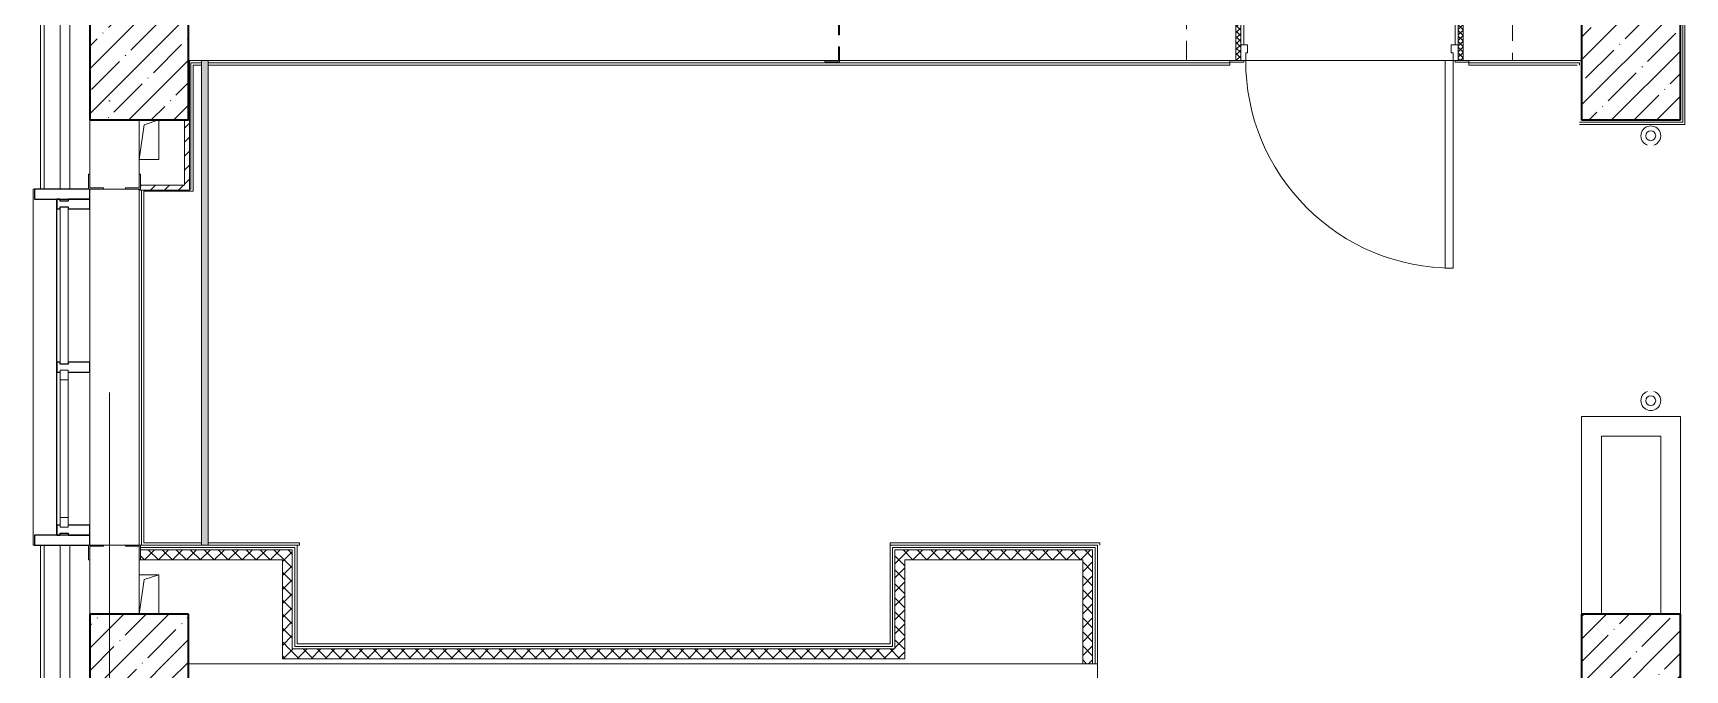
# Model space of a CAD drawing. Header units: millimetres. Extents: x 5993 to 95364, y 94667 to 143522.
# Drawn here: x 41601 to 42282, y 116740 to 117002 of the extents above; entities that cross this region are included whole.
import ezdxf

# ---------------------------------------------------------------- set-up
doc = ezdxf.new("R2010")
doc.units = ezdxf.units.MM
for name, pattern in [('200_ШТРИХ_ш1п0_6_', [160, 100, -60]), ('50_200_ШТРИХ_1Т_ш5_п1_п1_', [1400, 1000, -200, 0, -200]), ('Штрих короткий', [300, 150, -150])]:
    doc.linetypes.add(name, pattern=pattern)
for name, color, linetype, lineweight in [('0-2', 7, 'Continuous', 9), ('S-GRID-____-OTLN-1', 7, '50_200_ШТРИХ_1Т_ш5_п1_п1_', 9), ('Двери', 7, 'Continuous', 9), ('Импосты витража', 7, 'Continuous', 9), ('Импосты витража-1', 7, 'Continuous', 25), ('Каркас_Импост', 7, 'Continuous', 13), ('Каркас_Импост-1', 7, 'Continuous', 9), ('Линии', 7, 'Continuous', 9), ('Несущие колонны', 7, 'Continuous', 9), ('Несущие колонны-1', 7, 'Continuous', 35), ('Обобщенные модели', 7, 'Continuous', 9), ('Общие ребра', 7, 'Continuous', 9), ('Окна', 7, 'Continuous', 9), ('Остекление-1', 7, 'Continuous', 9), ('Открывание-1', 7, 'Continuous', 9), ('Панель-2', 7, 'Continuous', 13), ('Перекрытия', 7, 'Continuous', 9), ('Перемычка-1', 7, 'Штрих короткий', 9), ('Перемычка_Пунктирные линии-1', 7, '200_ШТРИХ_ш1п0_6_', 9), ('Стены', 7, 'Continuous', 9), ('Стены-1', 7, 'Continuous', 13)]:
    doc.layers.add(name, color=color, linetype=linetype, lineweight=lineweight)
for name, color, linetype, lineweight, true_color in [('Обобщенные модели-4', 7, 'Continuous', 9, 0x8080c0), ('Штриховка разреза-3', 9, 'Continuous', 9, 0x808080), ('Штриховка разреза-5', 7, 'Continuous', 5, 0x8000ff)]:
    doc.layers.add(name, color=color, linetype=linetype, lineweight=lineweight, true_color=true_color)
pattern_1 = [(45, (41632.6704, 113950.373), (-2.8777654, 2.8777654), []), (135, (41632.6704, 113950.373), (-2.8777654, -2.8777654), [])]

# ---------------------------------------------------------------- blocks, each defined once
blk = doc.blocks.new('BSC_Колонна _Прямоугольная - 500х500-V42-АИ2_01_План напольных покрытий и плинтусов 1го этажа _Часть 2_')
at = {"layer": 'Несущие колонны'}
h = blk.add_hatch(dxfattribs=at)
h.set_pattern_fill('FP_52', color=256, style=0, pattern_type=2)
h.set_pattern_definition([(45, (-150, -34300), (-114.04925, 114.04925), []), (45, (-35.95, -34300), (-114.04925, 114.04925), [201.613, -40.323, 3.353, -36.97])])
h.paths.add_polyline_path([(-250, -250), (250, -250), (250, 250), (-250, 250)], flags=0)
at = {"layer": 'Несущие колонны-1'}
for p, q in [((250, 250), (-250, 250)), ((-250, 250), (-250, -250)), ((250, -250), (250, 250)), ((-250, -250), (250, -250))]:
    blk.add_line(p, q, dxfattribs=at)
blk = doc.blocks.new('BSC_Колонна _Прямоугольная - 500х500-V43-АИ2_01_План напольных покрытий и плинтусов 1го этажа _Часть 2_')
at = {"layer": 'Несущие колонны'}
h = blk.add_hatch(dxfattribs=at)
h.set_pattern_fill('FP_53', color=256, style=0, pattern_type=2)
h.set_pattern_definition([(45, (-7700, -34300), (-114.04925, 114.04925), []), (45, (-7585.95, -34300), (-114.04925, 114.04925), [201.613, -40.323, 3.353, -36.97])])
h.paths.add_polyline_path([(-250, -250), (250, -250), (250, 250), (-250, 250)], flags=0)
at = {"layer": 'Несущие колонны-1'}
for p, q in [((250, 250), (-250, 250)), ((-250, 250), (-250, -250)), ((250, -250), (250, 250)), ((-250, -250), (250, -250))]:
    blk.add_line(p, q, dxfattribs=at)
blk = doc.blocks.new('BSC_Колонна _Прямоугольная - 500х500-V54-АИ2_01_План напольных покрытий и плинтусов 1го этажа _Часть 2_')
at = {"layer": 'Несущие колонны'}
h = blk.add_hatch(dxfattribs=at)
h.set_pattern_fill('FP_64', color=256, style=0, pattern_type=2)
h.set_pattern_definition([(45, (-150, -37300), (-114.04925, 114.04925), []), (45, (-35.95, -37300), (-114.04925, 114.04925), [201.613, -40.323, 3.353, -36.97])])
h.paths.add_polyline_path([(-250, -250), (250, -250), (250, 250), (-250, 250), (-250, -237.1)], flags=0)
at = {"layer": 'Несущие колонны-1'}
for p, q in [((250, 250), (-250, 250)), ((-250, 250), (-250, -250)), ((250, -250), (250, 250)), ((-250, -250), (250, -250))]:
    blk.add_line(p, q, dxfattribs=at)
blk = doc.blocks.new('BSC_Колонна _Прямоугольная - 500х500-V55-АИ2_01_План напольных покрытий и плинтусов 1го этажа _Часть 2_')
at = {"layer": 'Несущие колонны'}
h = blk.add_hatch(dxfattribs=at)
h.set_pattern_fill('FP_65', color=256, style=0, pattern_type=2)
h.set_pattern_definition([(45, (-7700, -37300), (-114.04925, 114.04925), []), (45, (-7585.95, -37300), (-114.04925, 114.04925), [201.613, -40.323, 3.353, -36.97])])
h.paths.add_polyline_path([(-250, -250), (250, -250), (250, 250), (-250, 250), (-250, 239.7)], flags=0)
at = {"layer": 'Несущие колонны-1'}
for p, q in [((250, 250), (-250, 250)), ((-250, 250), (-250, -250)), ((250, -250), (250, 250)), ((-250, -250), (250, -250))]:
    blk.add_line(p, q, dxfattribs=at)
blk = doc.blocks.new('Дверь_СКБ_1Ст_Внутренняя_ШЕР - СОШ_Д-11_Дв_1150x2100h_с_у МГН и персонала_ КЛГ-28013390-АИ2_01_План напольных покрытий и плинтусов 1го этажа _Часть 2_')
at = {"layer": 'Двери'}
h = blk.add_hatch(dxfattribs=at)
h.set_pattern_fill('FP_91', color=256, style=0, pattern_type=2)
h.set_pattern_definition([(135, (1726.41, 164.685), (-14.14214, -14.14214), []), (225, (1726.41, 164.685), (14.14214, -14.14214), [])])
h.paths.add_polyline_path([(562.5, 100), (562.5, -100), (587.5, -100), (587.5, 100)], flags=0)
at = {"layer": 'Каркас_Импост-1'}
h = blk.add_hatch(dxfattribs=at)
h.set_pattern_fill('FP_92', color=256, style=0, pattern_type=2)
h.set_pattern_definition([(45, (-396.384, 164.685), (-14.1421, 14.1421), []), (135, (-396.384, 164.685), (-14.1421, -14.1421), [])])
h.paths.add_polyline_path([(-537.5, 100), (-562.5, 100), (-562.5, -100), (-537.5, -100), (-537.5, -89.7)], flags=0)
at = {"layer": 'Каркас_Импост'}
for p, q in [((-522.5, 108), (-592.5, 108)), ((-592.5, 108), (-592.5, 100)), ((-592.5, 100), (-522.5, 100)), ((-537.5, 100), (-562.5, 100)), ((-562.5, 100), (-562.5, -100)), ((-512.5, 100), (-537.5, 100)), ((-537.5, 100), (-537.5, 20)), ((-537.5, -100), (-537.5, 100)), ((-522.5, 100), (-537.5, 100)), ((-537.5, 100), (-537.5, 99)), ((-537.5, 99), (-522.5, 99)), ((-522.5, 100), (-522.5, 108)), ((-522.5, 99), (-522.5, 100)), ((-512.5, 60), (-512.5, 100)), ((537.5, 100), (537.5, 60)), ((562.5, 100), (537.5, 100)), ((617.5, 108), (547.5, 108)), ((547.5, 108), (547.5, 100)), ((562.5, 100), (547.5, 100)), ((547.5, 100), (547.5, 99)), ((547.5, 100), (617.5, 100)), ((547.5, 99), (562.5, 99)), ((562.5, 20), (562.5, 100)), ((587.5, 100), (562.5, 100)), ((562.5, 100), (562.5, -100)), ((562.5, 99), (562.5, 100)), ((587.5, -100), (587.5, 100)), ((617.5, 100), (617.5, 108)), ((-537.5, 20), (-502.5, 20)), ((-522.5, 20), (-537.5, 20)), ((-537.5, 20), (-537.5, -100)), ((-522.5, -100), (-522.5, 20)), ((-502.5, 60), (-512.5, 60)), ((-502.5, 20), (-502.5, 60)), ((537.5, 60), (527.5, 60)), ((527.5, 60), (527.5, 20)), ((527.5, 20), (562.5, 20)), ((562.5, 20), (547.5, 20)), ((547.5, 20), (547.5, -100)), ((562.5, -100), (562.5, 20)), ((-522.5, -100), (-592.5, -100)), ((-592.5, -100), (-592.5, -108)), ((-592.5, -108), (-522.5, -108)), ((-562.5, -100), (-537.5, -100)), ((-537.5, -100), (-522.5, -100)), ((-522.5, -108), (-522.5, -100)), ((547.5, -100), (562.5, -100)), ((617.5, -100), (547.5, -100)), ((547.5, -100), (547.5, -108)), ((547.5, -108), (617.5, -108)), ((562.5, -100), (587.5, -100)), ((617.5, -108), (617.5, -100))]:
    blk.add_line(p, q, dxfattribs=at)
at = {"layer": 'Открывание-1'}
blk.add_arc((-512.5, 100), 1050, 360, 90, dxfattribs=at)
at = {"layer": 'Панель-2'}
for p, q in [((-512.5, 1150), (-512.5, 100)), ((-472.5, 1150), (-512.5, 1150)), ((-472.5, 100), (-472.5, 1150)), ((-512.5, 100), (-472.5, 100))]:
    blk.add_line(p, q, dxfattribs=at)
blk = doc.blocks.new('Проем_Дверь_Прямоугольный - 1800х2700h_оконные проемы-25805030-АИ2_01_План напольных покрытий и плинтусов 1го этажа _Часть 2_')
at = {"layer": 'Перемычка-1'}
for p, q in [((900, 125), (-900, 125)), ((900, -125), (-900, -125))]:
    blk.add_line(p, q, dxfattribs=at)
blk = doc.blocks.new('PNS_Панель прямоугольная2 - Нр_Стекло - 40мм-26243474-АИ2_01_План напольных покрытий и плинтусов 1го этажа _Часть 2_')
at = {"layer": 'Каркас_Импост'}
for p, q in [((-397.5, 0), (-397.5, 40)), ((-397.5, 40), (-347.5, 40)), ((-347.5, 40), (-347.5, 0)), ((397.5, 40), (347.5, 40)), ((347.5, 40), (347.5, 0)), ((397.5, 0), (397.5, 40)), ((-347.5, 0), (-397.5, 0)), ((347.5, 0), (397.5, 0))]:
    blk.add_line(p, q, dxfattribs=at)
at = {"layer": 'Каркас_Импост-1'}
for p, q in [((-347.5, 40), (347.5, 40)), ((-347.5, 0), (347.5, 0))]:
    blk.add_line(p, q, dxfattribs=at)
blk = doc.blocks.new('Прямоугольный импост - Импост структурный с накладкой - 150мм-25647633-АИ2_01_План напольных покрытий и плинтусов 1го этажа _Часть 2_')
at = {"layer": 'Импосты витража-1'}
for p, q in [((-25, 0), (-25, 17)), ((-25, 17), (25, 17)), ((-15, 0), (-25, 0)), ((-15, -40), (-15, 0)), ((25, 17), (25, 0)), ((-25, -150), (-25, -40)), ((-25, -40), (-15, -40)), ((25, -40), (25, -150)), ((25, -150), (-25, -150))]:
    blk.add_line(p, q, dxfattribs=at)
blk = doc.blocks.new('Прямоугольный импост - Импост структурный с накладкой - 150мм-25647642-АИ2_01_План напольных покрытий и плинтусов 1го этажа _Часть 2_')
at = {"layer": 'Импосты витража'}
for p, q in [((93625, -100), (94400, -100)), ((93625, -267), (94400, -267))]:
    blk.add_line(p, q, dxfattribs=at)
blk = doc.blocks.new('Прямоугольный импост - Импост структурный с накладкой - 150мм-V143-АИ2_01_План напольных покрытий и плинтусов 1го этажа _Часть 2_')
at = {"layer": 'Импосты витража-1'}
for p, q in [((-25, 0), (-25, 17)), ((-25, 17), (25, 17)), ((25, 0), (15, 0)), ((15, 0), (15, -40)), ((25, 17), (25, 0)), ((-25, -150), (-25, -40)), ((15, -40), (25, -40)), ((25, -40), (25, -150)), ((25, -150), (-25, -150))]:
    blk.add_line(p, q, dxfattribs=at)
blk = doc.blocks.new('PNS_Панель прямоугольная1 - Нр_Стекло - 40мм-25259299-АИ2_01_План напольных покрытий и плинтусов 1го этажа _Часть 2_')
at = {"layer": 'Остекление-1'}
for p, q in [((-387.5, 40), (387.5, 40)), ((-397.5, 0), (397.5, 0)), ((387.5, 0), (-387.5, 0))]:
    blk.add_line(p, q, dxfattribs=at)
blk = doc.blocks.new('Прямоугольный импост - Импост структурный с накладкой - 150мм-25647644-АИ2_01_План напольных покрытий и плинтусов 1го этажа _Часть 2_')
at = {"layer": 'Импосты витража-1'}
for p, q in [((-25, 0), (-25, 17)), ((-25, 17), (25, 17)), ((-15, 0), (-25, 0)), ((-15, -40), (-15, 0)), ((25, 0), (15, 0)), ((15, 0), (15, -40)), ((25, 17), (25, 0)), ((-25, -150), (-25, -40)), ((-25, -40), (-15, -40)), ((15, -40), (25, -40)), ((25, -40), (25, -150)), ((25, -150), (-25, -150))]:
    blk.add_line(p, q, dxfattribs=at)
blk = doc.blocks.new('Прямоугольный импост - Откос НВФ_50х280 мм-25993834-АИ2_01_План напольных покрытий и плинтусов 1го этажа _Часть 2_')
at = {"layer": 'Импосты витража-1'}
for p, q in [((-50, 130), (0, 130)), ((-50, -150), (-50, 130)), ((0, 130), (0, -144)), ((0, -150), (-50, -150))]:
    blk.add_line(p, q, dxfattribs=at)
blk = doc.blocks.new('Прямоугольный импост - Откос НВФ_50х280 мм-25993838-АИ2_01_План напольных покрытий и плинтусов 1го этажа _Часть 2_')
at = {"layer": 'Импосты витража-1'}
for p, q in [((0, 130), (-50, 130)), ((-50, 130), (-50, -150)), ((0, -144), (0, 130)), ((-50, -150), (0, -150))]:
    blk.add_line(p, q, dxfattribs=at)
blk = doc.blocks.new('Фахверк_СКБ_Уголок - 250_2700-27497298-АИ2_01_План напольных покрытий и плинтусов 1го этажа _Часть 2_')
at = {"layer": 'Обобщенные модели'}
for p, q in [((200, 181), (125, 181)), ((125, 181), (125, 106)), ((131, 106), (131, 175)), ((131, 175), (200, 175)), ((200, 175), (200, 181)), ((125, 106), (131, 106)), ((131, -6), (125, -6)), ((125, -6), (125, -81)), ((125, -81), (200, -81)), ((131, -75), (131, -6)), ((200, -75), (131, -75)), ((200, -81), (200, -75))]:
    blk.add_line(p, q, dxfattribs=at)
blk = doc.blocks.new('АР_Перемычка - АР_Перемычка-V175-АИ2_01_План напольных покрытий и плинтусов 1го этажа _Часть 2_')
at = {"layer": 'Обобщенные модели'}
blk.add_line((-250, -100), (-243, -100), dxfattribs=at)
at = {"layer": 'Перемычка_Пунктирные линии-1'}
for p, q in [((-250, 100), (1400, 100)), ((-250, -100), (-250, 100)), ((1400, 100), (1400, -100)), ((-250, -100), (1400, -100))]:
    blk.add_line(p, q, dxfattribs=at)
blk = doc.blocks.new('Фахверк_СКБ_Уголок - 200_3600-27915153-АИ2_01_План напольных покрытий и плинтусов 1го этажа _Часть 2_')
at = {"layer": 'Обобщенные модели'}
for p, q in [((125, 156), (50, 156)), ((50, 156), (50, 150)), ((50, 150), (119, 150)), ((119, 150), (119, 81)), ((125, 81), (125, 156)), ((119, 81), (125, 81)), ((125, 19), (119, 19)), ((119, 19), (119, -50)), ((125, -56), (125, 19)), ((119, -50), (50, -50)), ((50, -50), (50, -56)), ((50, -56), (125, -56))]:
    blk.add_line(p, q, dxfattribs=at)
blk = doc.blocks.new('AR_Отверстие прямоугольное _в плите_ - AR_Отверстие прямоугольное _в плите_-30511813-АИ2_01_План напольных покрытий и плинтусов 1го этажа _Часть 2_')
at = {"layer": 'Обобщенные модели'}
for p, q in [((-25, 75), (50, 100)), ((50, -100), (50, 100)), ((-50, -100), (-25, 75)), ((-50, -100), (50, -100))]:
    blk.add_line(p, q, dxfattribs=at)
blk = doc.blocks.new('AR_Отверстие прямоугольное _в плите_ - AR_Отверстие прямоугольное _в плите_-V235-АИ2_01_План напольных покрытий и плинтусов 1го этажа _Часть 2_')
at = {"layer": 'Обобщенные модели'}
for p, q in [((50, 100), (-50, 100)), ((-25, 75), (50, 100)), ((50, -100), (50, 100)), ((-50, -100), (-25, 75))]:
    blk.add_line(p, q, dxfattribs=at)
blk = doc.blocks.new('Отлив_СКБ - Отлив витража_120_НВФ-31885689-АИ2_01_План напольных покрытий и плинтусов 1го этажа _Часть 2_')
at = {"layer": 'Окна'}
for p, q in [((0, 113), (0, 120)), ((1800, 120), (0, 120)), ((1800, 120), (1800, 113)), ((50, 2), (1750, 2))]:
    blk.add_line(p, q, dxfattribs=at)

msp = doc.modelspace()

# ---------------------------------------------------------------- hatches: boundary and pattern name
at = {"layer": 'Обобщенные модели-4'}
msp.add_hatch(color=256, dxfattribs=at).paths.add_polyline_path([(41673.37, 116791.08), (41673.37, 116990.49), (41670.52, 116990.49), (41670.52, 116791.08)], flags=0)
at = {"layer": 'Штриховка разреза-3'}
h = msp.add_hatch(dxfattribs=at)
h.set_pattern_fill('FP_171', color=256, scale=0.081395, style=0, pattern_type=2)
h.set_pattern_definition(pattern_1)
h.paths.add_polyline_path([(42037.61, 116784.97), (42037.61, 116789.04), (41956.22, 116789.04), (41956.22, 116784.97), (42033.54, 116784.97)], flags=0)
h.paths.add_polyline_path([(41703.89, 116784.97), (41707.96, 116784.97), (41707.96, 116789.04), (41645.37, 116789.01), (41645.37, 116784.97), (41648.02, 116784.97)], flags=0)
h = msp.add_hatch(dxfattribs=at)
h.set_pattern_fill('FP_171', color=256, scale=0.081395, style=0, pattern_type=2)
h.set_pattern_definition(pattern_1)
h.paths.add_polyline_path([(41703.89, 116748.34), (41707.96, 116748.34), (41707.96, 116784.97), (41703.89, 116784.97), (41703.89, 116750.38)], flags=0)
h = msp.add_hatch(dxfattribs=at)
h.set_pattern_fill('FP_171', color=256, scale=0.081395, style=0, pattern_type=2)
h.set_pattern_definition(pattern_1)
h.paths.add_polyline_path([(41960.29, 116748.34), (41960.29, 116784.97), (41956.22, 116784.97), (41956.22, 116748.34)], flags=0)
h = msp.add_hatch(dxfattribs=at)
h.set_pattern_fill('FP_171', color=256, scale=0.081395, style=0, pattern_type=2)
h.set_pattern_definition(pattern_1)
h.paths.add_polyline_path([(42033.54, 116742.24), (42037.61, 116742.24), (42037.61, 116784.97), (42033.54, 116784.97), (42033.54, 116773.08)], flags=0)
h = msp.add_hatch(dxfattribs=at)
h.set_pattern_fill('FP_171', color=256, scale=0.081395, style=0, pattern_type=2)
h.set_pattern_definition(pattern_1)
h.paths.add_polyline_path([(41960.29, 116744.27), (41960.29, 116748.34), (41703.89, 116748.34), (41703.89, 116744.27), (41875.6, 116744.27)], flags=0)

# ---------------------------------------------------------------- linework, layer by layer
at = {"layer": 'S-GRID-____-OTLN-1', "color": 251, "ltscale": 0.6, "true_color": 0x636466}
msp.add_line((41632.66, 113733.6), (41632.66, 118157.62), dxfattribs=at)
at = {"layer": 'Линии'}
for centre in [(42267.56, 116959.56), (42267.56, 116850.49)]:
    msp.add_circle(centre, 2.03, dxfattribs=at)
for centre, start, end in [((42267.56, 116959.56), 288.58964, 251.41036), ((42267.56, 116850.49), 108.66292, 71.33708)]:
    msp.add_arc(centre, 4.07, start, end, dxfattribs=at)
at = {"layer": 'Обобщенные модели'}
for p, q in [((41670.52, 116990.49), (41670.52, 116791.08)), ((41673.37, 116791.08), (41673.37, 116990.49))]:
    msp.add_line(p, q, dxfattribs=at)
at = {"layer": 'Общие ребра'}
for p, q in [((41605.81, 117029.16), (41605.81, 116937.59)), ((41605.81, 116937.59), (41605.81, 117029.16)), ((41612.32, 116937.59), (41612.32, 117029.16)), ((41616.39, 116937.59), (41616.39, 117029.16)), ((41624.53, 116966.08), (41624.53, 116943.69)), ((41624.53, 116943.69), (41624.53, 116966.08)), ((41605.81, 116791.08), (41605.81, 116721.89)), ((41605.81, 116721.89), (41605.81, 116791.08)), ((41612.32, 116721.89), (41612.32, 116791.08)), ((41616.39, 116721.89), (41616.39, 116791.08)), ((41708.98, 116790.06), (41645.37, 116790.06)), ((41707.96, 116789.04), (41645.37, 116789.04)), ((41707.96, 116789.04), (41707.96, 116784.97)), ((41708.98, 116790.06), (41708.98, 116789.04)), ((41708.98, 116789.04), (41708.98, 116784.97)), ((42038.63, 116790.06), (41955.2, 116790.06)), ((41955.2, 116789.04), (41955.2, 116790.06)), ((41955.2, 116784.97), (41955.2, 116789.04)), ((42037.61, 116789.04), (41956.22, 116789.04)), ((41956.22, 116784.97), (41956.22, 116789.04)), ((42037.61, 116789.04), (42037.61, 116784.97)), ((42038.63, 116790.06), (42038.63, 116789.04)), ((42038.63, 116789.04), (42038.63, 116784.97)), ((41624.53, 116784.97), (41624.53, 116762.59)), ((41624.53, 116762.59), (41624.53, 116784.97)), ((41707.96, 116750.38), (41707.96, 116784.97)), ((41708.98, 116750.38), (41708.98, 116784.97)), ((41955.2, 116750.38), (41955.2, 116784.97)), ((41956.22, 116750.38), (41956.22, 116784.97)), ((42037.61, 116742.24), (42037.61, 116784.97)), ((42038.63, 116742.24), (42038.63, 116784.97)), ((41707.96, 116749.36), (41707.96, 116750.38)), ((41707.96, 116748.34), (41707.96, 116749.36)), ((41956.22, 116748.34), (41707.96, 116748.34)), ((41708.98, 116749.36), (41708.98, 116750.38)), ((41955.2, 116749.36), (41708.98, 116749.36)), ((41955.2, 116750.38), (41955.2, 116749.36)), ((41956.22, 116750.38), (41956.22, 116749.36)), ((41956.22, 116749.36), (41956.22, 116748.34))]:
    msp.add_line(p, q, dxfattribs=at)
at = {"layer": 'Перекрытия'}
for p, q in [((41665.64, 116990.49), (41665.64, 116966.08)), ((42182.9, 116990.49), (42100.69, 116990.49))]:
    msp.add_line(p, q, dxfattribs=at)
at = {"layer": 'Стены'}
for p, q in [((42280.74, 116965.1), (42280.74, 117462.59)), ((42281.64, 117462.59), (42281.64, 116964.2)), ((41666.21, 116989.52), (41670.52, 116989.52)), ((41666.21, 116937.59), (41666.21, 116989.52)), ((41670.52, 116988.62), (41667.1, 116988.62)), ((41667.1, 116988.62), (41667.1, 116936.69)), ((41673.37, 116989.52), (42094.18, 116989.52)), ((42094.18, 116988.62), (41673.37, 116988.62)), ((42094.18, 116989.52), (42094.18, 116988.62)), ((42192.67, 116989.52), (42238.14, 116989.52)), ((42192.67, 116989.52), (42192.67, 116988.62)), ((42237.24, 116988.62), (42192.67, 116988.62)), ((42238.14, 116988.62), (42238.14, 116989.52)), ((42238.14, 116965.1), (42280.74, 116965.1)), ((42281.64, 116964.2), (42238.14, 116964.2)), ((41644.88, 116937.18), (41644.88, 116791.08)), ((41645.86, 116791.08), (41645.86, 116937.18)), ((41667.1, 116936.69), (41646.75, 116936.69)), ((41646.75, 116936.69), (41646.75, 116791.97)), ((41665.64, 116937.59), (41666.21, 116937.59)), ((41646.75, 116791.97), (41670.52, 116791.97)), ((41673.37, 116791.97), (41710.97, 116791.97)), ((41710.97, 116791.08), (41710, 116791.08)), ((41710.97, 116791.08), (41710.97, 116791.97)), ((41954.18, 116791.97), (42040.54, 116791.97)), ((41954.18, 116791.97), (41954.18, 116791.08)), ((42040.54, 116791.08), (42040.54, 116791.97))]:
    msp.add_line(p, q, dxfattribs=at)
at = {"layer": 'Стены-1'}
for p, q in [((41604.18, 117029.16), (41604.18, 116937.59)), ((41665.23, 116990.49), (41927.32, 116990.49)), ((41933.43, 116990.49), (42094.18, 116990.49)), ((42192.67, 116990.49), (42239.07, 116990.49)), ((41644.88, 116943.69), (41644.88, 116966.08)), ((41663.6, 116966.08), (41663.6, 116939.22)), ((41665.64, 116966.08), (41665.23, 116966.08)), ((41665.64, 116937.18), (41665.64, 116966.08)), ((41663.6, 116939.22), (41645.37, 116939.22)), ((41604.18, 116937.59), (41605.81, 116937.59)), ((41605.81, 116937.59), (41624.04, 116937.59)), ((41630.15, 116937.59), (41639.26, 116937.59)), ((41644.88, 116937.59), (41644.88, 116937.18)), ((41644.88, 116937.18), (41665.64, 116937.18)), ((42247.21, 116843.98), (42239.07, 116843.98)), ((42239.07, 116843.98), (42239.07, 116762.59)), ((42279.76, 116843.98), (42247.21, 116843.98)), ((42279.76, 116835.84), (42279.76, 116843.98)), ((42247.21, 116762.59), (42247.21, 116835.84)), ((42247.21, 116835.84), (42271.63, 116835.84)), ((42271.63, 116835.84), (42271.63, 116762.59)), ((42279.76, 116762.59), (42279.76, 116835.84)), ((41604.18, 116791.08), (41604.18, 116701.54)), ((41605.81, 116791.08), (41604.18, 116791.08)), ((41624.04, 116791.08), (41605.81, 116791.08)), ((41639.26, 116791.08), (41630.15, 116791.08)), ((41710, 116791.08), (41645.37, 116791.08)), ((41710, 116790.06), (41710, 116791.08)), ((41710, 116784.97), (41710, 116790.06)), ((42039.65, 116791.08), (41954.18, 116791.08)), ((41954.18, 116791.08), (41954.18, 116790.06)), ((41954.18, 116790.06), (41954.18, 116784.97)), ((42039.65, 116790.06), (42039.65, 116791.08)), ((42039.65, 116784.97), (42039.65, 116790.06)), ((41644.88, 116762.59), (41644.88, 116784.97)), ((41645.37, 116784.97), (41703.89, 116784.97)), ((41703.89, 116784.97), (41703.89, 116750.38)), ((41710, 116750.38), (41710, 116784.97)), ((41954.18, 116784.97), (41954.18, 116750.38)), ((41960.29, 116784.97), (42033.54, 116784.97)), ((41960.29, 116750.38), (41960.29, 116784.97)), ((42033.54, 116784.97), (42033.54, 116742.24)), ((42039.65, 116742.24), (42039.65, 116784.97)), ((41703.89, 116750.38), (41703.89, 116748.34)), ((41703.89, 116748.34), (41703.89, 116744.27)), ((41954.18, 116750.38), (41710, 116750.38)), ((41960.29, 116748.34), (41960.29, 116750.38)), ((41960.29, 116744.27), (41960.29, 116748.34)), ((42039.65, 116742.24), (41665.23, 116742.24)), ((41703.89, 116744.27), (41960.29, 116744.27)), ((42033.54, 116742.24), (42039.65, 116742.24)), ((42039.65, 116721.89), (42039.65, 116742.24))]:
    msp.add_line(p, q, dxfattribs=at)
at = {"layer": 'Штриховка разреза-5'}
for p, q in [((41663.6, 116962.67), (41665.64, 116964.7)), ((41663.6, 116956.91), (41665.64, 116958.95)), ((41663.6, 116951.16), (41665.64, 116953.19)), ((41663.6, 116945.4), (41665.64, 116947.44)), ((41645.37, 116938.68), (41645.9, 116939.22)), ((41649.62, 116937.18), (41651.66, 116939.22)), ((41655.38, 116937.18), (41657.41, 116939.22)), ((41661.14, 116937.18), (41663.17, 116939.22)), ((41663.6, 116939.65), (41665.64, 116941.68))]:
    msp.add_line(p, q, dxfattribs=at)

# ---------------------------------------------------------------- block references
at = {"layer": '0-2', "xscale": 0.08139549610658335, "yscale": 0.08139549610658335, "zscale": 0.08139549610658335}
for name, p in [('BSC_Колонна _Прямоугольная - 500х500-V54-АИ2_01_План напольных покрытий и плинтусов 1го этажа _Часть 2_', (41644.88, 116986.43)), ('Фахверк_СКБ_Уголок - 200_3600-27915153-АИ2_01_План напольных покрытий и плинтусов 1го этажа _Часть 2_', (41923.25, 116994.56)), ('BSC_Колонна _Прямоугольная - 500х500-V55-АИ2_01_План напольных покрытий и плинтусов 1го этажа _Часть 2_', (42259.42, 116986.43)), ('AR_Отверстие прямоугольное _в плите_ - AR_Отверстие прямоугольное _в плите_-30511813-АИ2_01_План напольных покрытий и плинтусов 1го этажа _Часть 2_', (41648.95, 116957.94)), ('AR_Отверстие прямоугольное _в плите_ - AR_Отверстие прямоугольное _в плите_-V235-АИ2_01_План напольных покрытий и плинтусов 1го этажа _Часть 2_', (41648.95, 116770.73)), ('BSC_Колонна _Прямоугольная - 500х500-V42-АИ2_01_План напольных покрытий и плинтусов 1го этажа _Часть 2_', (41644.88, 116742.24)), ('BSC_Колонна _Прямоугольная - 500х500-V43-АИ2_01_План напольных покрытий и плинтусов 1го этажа _Часть 2_', (42259.42, 116742.24))]:
    msp.add_blockref(name, p, dxfattribs=at)
for name, p, rotation in [('АР_Перемычка - АР_Перемычка-V175-АИ2_01_План напольных покрытий и плинтусов 1го этажа _Часть 2_', (42190.23, 116998.63), 180), ('Дверь_СКБ_1Ст_Внутренняя_ШЕР - СОШ_Д-11_Дв_1150x2100h_с_у МГН и персонала_ КЛГ-28013390-АИ2_01_План напольных покрытий и плинтусов 1го этажа _Часть 2_', (42144.44, 116998.63), 180), ('Фахверк_СКБ_Уголок - 250_2700-27497298-АИ2_01_План напольных покрытий и плинтусов 1го этажа _Часть 2_', (41638.78, 116927.41), 89.99999999999991), ('Отлив_СКБ - Отлив витража_120_НВФ-31885689-АИ2_01_План напольных покрытий и плинтусов 1го этажа _Часть 2_', (41610.94, 116791.08), 90), ('Прямоугольный импост - Откос НВФ_50х280 мм-25993838-АИ2_01_План напольных покрытий и плинтусов 1го этажа _Часть 2_', (41612.32, 116937.59), 89.99999999999773), ('Проем_Дверь_Прямоугольный - 1800х2700h_оконные проемы-25805030-АИ2_01_План напольных покрытий и плинтусов 1го этажа _Часть 2_', (41634.71, 116864.33), 89.99999999999991), ('Прямоугольный импост - Импост структурный с накладкой - 150мм-25647642-АИ2_01_План напольных покрытий и плинтусов 1го этажа _Часть 2_', (41632.67, 124550.1), 270.0000000000001), ('PNS_Панель прямоугольная1 - Нр_Стекло - 40мм-25259299-АИ2_01_План напольных покрытий и плинтусов 1го этажа _Часть 2_', (41612.32, 116897.91), 269.9999999999977), ('Прямоугольный импост - Импост структурный с накладкой - 150мм-25647642-АИ2_01_План напольных покрытий и плинтусов 1го этажа _Часть 2_', (41632.67, 124482.95), 270.0000000000001), ('PNS_Панель прямоугольная2 - Нр_Стекло - 40мм-26243474-АИ2_01_План напольных покрытий и плинтусов 1го этажа _Часть 2_', (41612.32, 116830.76), 269.9999999999977), ('Фахверк_СКБ_Уголок - 250_2700-27497298-АИ2_01_План напольных покрытий и плинтусов 1го этажа _Часть 2_', (41630.64, 116801.25), 269.9999999999999)]:
    msp.add_blockref(name, p, dxfattribs=dict(at, rotation=rotation))
at = {"layer": '0-2', "extrusion": (0, 0, -1), "xscale": 0.08139549610658335, "yscale": 0.08139549610658335, "zscale": 0.08139549610658335, "rotation": 270.0000000000023}
for name, p in [('Прямоугольный импост - Импост структурный с накладкой - 150мм-25647644-АИ2_01_План напольных покрытий и плинтусов 1го этажа _Часть 2_', (-41612.32, 116931.48)), ('Прямоугольный импост - Импост структурный с накладкой - 150мм-25647633-АИ2_01_План напольных покрытий и плинтусов 1го этажа _Часть 2_', (-41612.32, 116864.33)), ('Прямоугольный импост - Импост структурный с накладкой - 150мм-V143-АИ2_01_План напольных покрытий и плинтусов 1го этажа _Часть 2_', (-41612.32, 116797.18)), ('Прямоугольный импост - Откос НВФ_50х280 мм-25993834-АИ2_01_План напольных покрытий и плинтусов 1го этажа _Часть 2_', (-41612.32, 116791.08))]:
    msp.add_blockref(name, p, dxfattribs=at)

doc.saveas('drawing.dxf')
